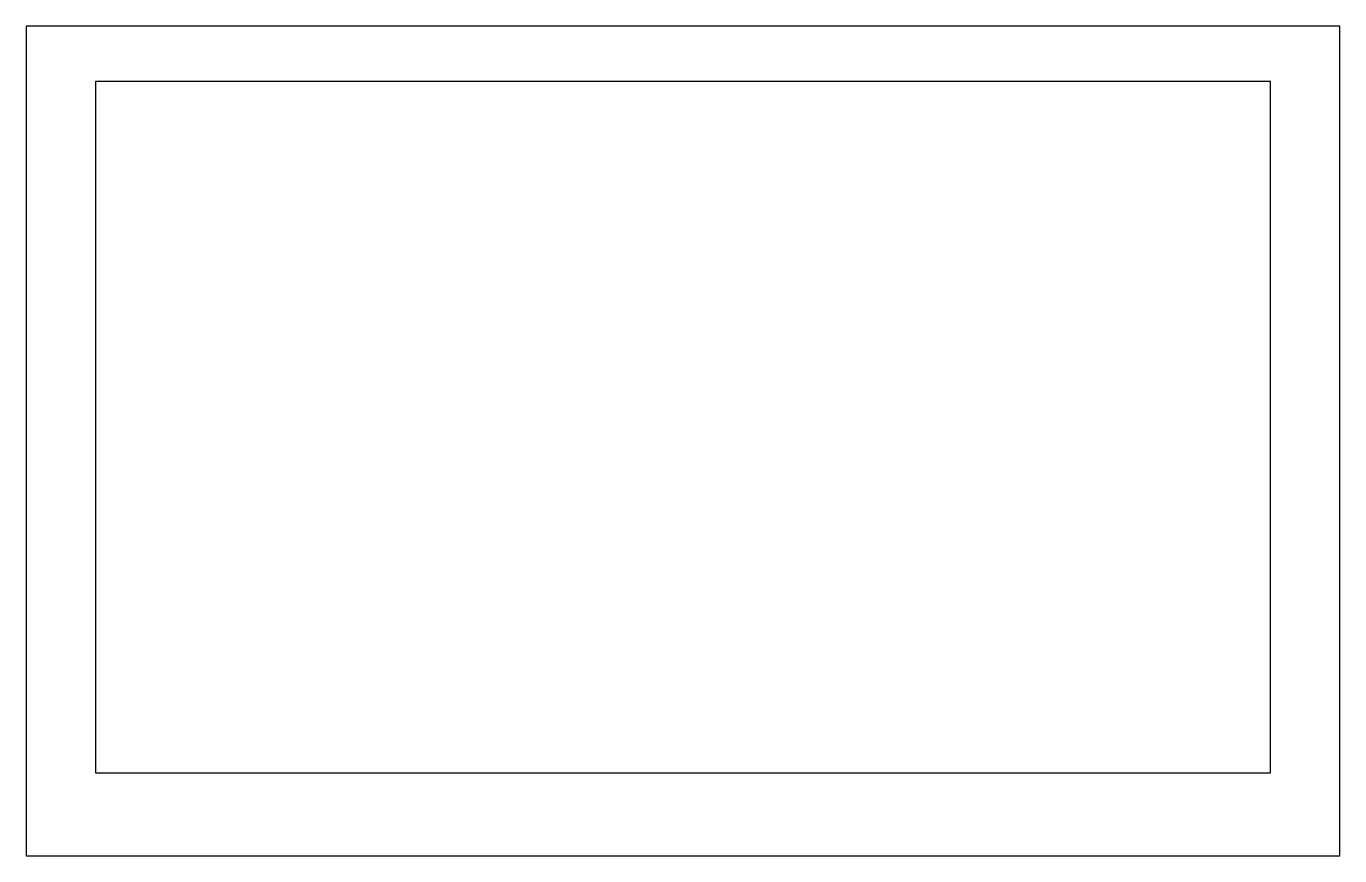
# Model space of a CAD drawing. Extents: x 916.3 to 1011.3, y -46.3 to 13.7.
import ezdxf

# ---------------------------------------------------------------- set-up
doc = ezdxf.new("R2010")
doc.units = 0
doc.header["$LTSCALE"] = 15
doc.layers.get('0').update_dxf_attribs({"linetype": 'CONTINUOUS'})

msp = doc.modelspace()

# ---------------------------------------------------------------- linework, layer by layer
at = {"ltscale": 0.05}
for points in [[(1011.306, -46.288), (1011.306, 13.712), (916.306, 13.712), (916.306, -46.288)], [(1006.306, 9.712), (921.306, 9.712), (921.306, -40.288), (1006.306, -40.288)]]:
    msp.add_lwpolyline(points, close=True, dxfattribs=at)

doc.saveas('drawing.dxf')
